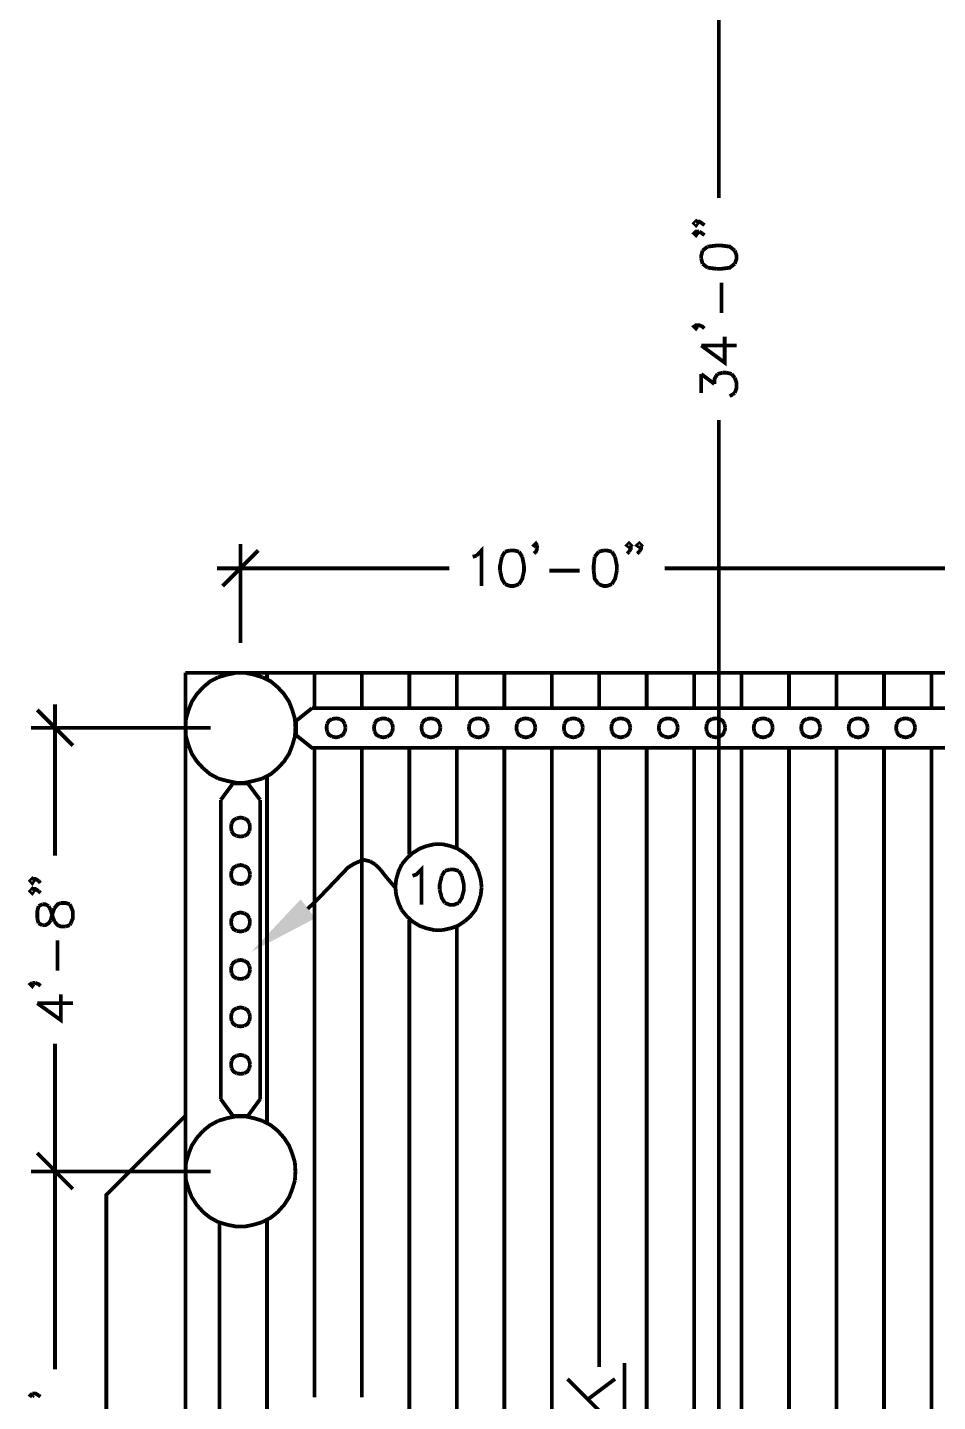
# Model space of a CAD drawing. Header units: millimetres. Extents: x 31 to 857, y 6 to 562.
# Drawn here: x 431.9 to 492.8, y 349.1 to 441 of the extents above; entities that cross this region are included whole.
import ezdxf

# ---------------------------------------------------------------- set-up
doc = ezdxf.new("R2010")
doc.units = ezdxf.units.MM
doc.layers.add('H', color=7, linetype='Continuous')
doc.layers.add('P', color=7, linetype='Continuous')

msp = doc.modelspace()

# ---------------------------------------------------------------- hatches: boundary and pattern name
at = {"layer": 'H', "linetype": 'Continuous'}
msp.add_hatch(color=256, dxfattribs=at).paths.add_polyline_path([(446.917, 379.148), (450.215, 382.658), (451.185, 381.388), (446.917, 379.148)])

# ---------------------------------------------------------------- linework, layer by layer
at = {"layer": 'P', "const_width": 0.254}
for points in [[(478.19, 499.921), (478.19, 429.56)], [(476.656, 427.99), (476.744, 427.867), (476.656, 427.743), (476.532, 427.867), (476.656, 427.99)], [(476.656, 427.32), (476.744, 427.196), (476.656, 427.073), (476.532, 427.196), (476.656, 427.32), (476.867, 427.32)], [(476.656, 427.99), (476.867, 427.99), (477.079, 427.867)], [(476.867, 427.32), (477.079, 427.196)], [(477.079, 427.867), (477.22, 427.743)], [(477.079, 427.196), (477.22, 427.073)], [(478.367, 426.385), (478.014, 426.385), (477.432, 426.314)], [(479.249, 426.05), (478.913, 426.314), (478.367, 426.385)], [(477.097, 426.05), (477.008, 425.715), (477.008, 425.503), (477.008, 425.503)], [(477.008, 425.503), (477.097, 425.168)], [(477.432, 426.314), (477.097, 426.05)], [(479.249, 425.168), (479.372, 425.503), (479.372, 425.715), (479.249, 426.05)], [(477.097, 425.168), (477.432, 424.903)], [(477.432, 424.903), (478.014, 424.833)], [(478.014, 424.833), (478.367, 424.833), (478.913, 424.903), (479.249, 425.168)], [(478.367, 421.869), (478.367, 423.898)], [(476.744, 420.97), (476.656, 420.846), (476.532, 420.97), (476.656, 421.058), (476.867, 421.058), (477.079, 420.97), (477.22, 420.846)], [(476.656, 421.058), (476.744, 420.97)], [(477.008, 419.7), (478.578, 418.553), (478.578, 420.299)], [(477.008, 419.7), (479.372, 419.7)], [(477.008, 416.525), (477.008, 417.795)], [(477.008, 417.795), (477.89, 417.124)], [(477.89, 417.124), (477.89, 417.46), (478.014, 417.671)], [(478.014, 417.671), (478.102, 417.795)], [(478.102, 417.795), (478.437, 417.883)], [(478.437, 417.883), (478.702, 417.883)], [(478.702, 417.883), (479.037, 417.795)], [(479.037, 417.795), (479.249, 417.548)], [(479.249, 417.548), (479.372, 417.195), (479.372, 416.86), (479.249, 416.525)], [(479.125, 416.437), (478.913, 416.313)], [(479.249, 416.525), (479.125, 416.437)], [(478.19, 280.846), (478.19, 414.708)], [(446.193, 399.803), (446.193, 406.418)], [(461.98, 405.642), (462.315, 405.994), (462.315, 403.613)], [(465.949, 406.241), (465.825, 406.329), (465.949, 406.453), (466.037, 406.329)], [(466.037, 406.118), (465.949, 405.906), (465.825, 405.783)], [(466.037, 406.329), (465.949, 406.241)], [(466.037, 406.329), (466.037, 406.118)], [(472.299, 406.329), (472.175, 406.241), (472.052, 406.329), (472.175, 406.453), (472.299, 406.329)], [(472.299, 406.329), (472.299, 406.118), (472.175, 405.906)], [(472.987, 406.329), (472.863, 406.241), (472.722, 406.329), (472.863, 406.453), (472.987, 406.329)], [(472.987, 406.329), (472.987, 406.118), (472.863, 405.906)], [(447.375, 405.994), (444.994, 403.613)], [(461.716, 405.571), (461.98, 405.642)], [(463.673, 405.571), (463.55, 404.971), (463.55, 404.636)], [(463.885, 405.906), (463.673, 405.571)], [(464.22, 405.994), (463.885, 405.906)], [(464.82, 405.906), (464.467, 405.994), (464.22, 405.994), (464.22, 405.994)], [(465.032, 405.571), (464.82, 405.906)], [(465.155, 404.971), (465.032, 405.571)], [(469.882, 405.571), (469.812, 404.971), (469.812, 404.636)], [(470.147, 405.906), (469.882, 405.571)], [(470.482, 405.994), (470.147, 405.906)], [(471.029, 405.906), (470.694, 405.994), (470.482, 405.994), (470.482, 405.994)], [(471.241, 405.571), (471.029, 405.906)], [(471.364, 404.636), (471.364, 404.971), (471.241, 405.571)], [(472.175, 405.906), (472.052, 405.783)], [(472.863, 405.906), (472.722, 405.783)], [(444.623, 404.795), (460.163, 404.795)], [(463.55, 404.636), (463.673, 404.089), (463.885, 403.737)], [(464.82, 403.737), (465.032, 404.089), (465.155, 404.636), (465.155, 404.971)], [(466.848, 404.636), (468.877, 404.636)], [(469.812, 404.636), (469.882, 404.089), (470.147, 403.737)], [(471.029, 403.737), (471.241, 404.089), (471.364, 404.636)], [(511.298, 404.795), (474.557, 404.795)], [(463.885, 403.737), (464.22, 403.613), (464.467, 403.613), (464.82, 403.737)], [(470.147, 403.737), (470.482, 403.613), (470.694, 403.613), (471.029, 403.737)], [(442.507, 240.665), (442.507, 397.81)], [(506.007, 397.81), (442.507, 397.81)], [(444.694, 397.51), (444.147, 397.228), (443.689, 396.84)], [(445.893, 397.81), (445.294, 397.686), (444.694, 397.51)], [(446.476, 397.81), (445.893, 397.81)], [(447.657, 397.51), (447.075, 397.686), (446.476, 397.81)], [(449.651, 395.323), (449.439, 395.87), (449.104, 396.381), (448.68, 396.84), (448.222, 397.228), (447.657, 397.51)], [(447.957, 397.351), (447.957, 397.81)], [(451.132, 395.446), (451.132, 397.14), (451.132, 397.81)], [(454.307, 397.14), (454.307, 397.81)], [(454.307, 395.446), (454.307, 397.14)], [(457.482, 395.446), (457.482, 397.14), (457.482, 397.81)], [(460.657, 395.446), (460.657, 397.14), (460.657, 397.81)], [(463.832, 395.446), (463.832, 397.14), (463.832, 397.81)], [(467.007, 395.446), (467.007, 397.14), (467.007, 397.81)], [(470.182, 395.446), (470.182, 397.14), (470.182, 397.81)], [(473.357, 395.446), (473.357, 397.14), (473.357, 397.81)], [(476.532, 395.446), (476.532, 397.14), (476.532, 397.81)], [(479.707, 395.446), (479.707, 397.14), (479.707, 397.81)], [(482.882, 397.14), (482.882, 397.81)], [(482.882, 395.446), (482.882, 397.14)], [(486.057, 395.446), (486.057, 397.14), (486.057, 397.81)], [(489.232, 395.446), (489.232, 397.14), (489.232, 397.81)], [(492.407, 395.446), (492.407, 397.14), (492.407, 397.81)], [(443.689, 396.84), (443.265, 396.381), (442.93, 395.87), (442.718, 395.323)], [(434.975, 392.942), (432.594, 395.323)], [(433.776, 395.693), (433.776, 385.586)], [(442.718, 395.323), (442.542, 394.723), (442.507, 394.123), (442.542, 393.541), (442.718, 392.942)], [(449.827, 394.723), (449.651, 395.323)], [(504.896, 395.446), (506.007, 394.6), (506.007, 393.629), (504.896, 392.783), (450.973, 392.783), (449.915, 393.629)], [(449.915, 394.6), (450.973, 395.446)], [(450.973, 395.446), (504.896, 395.446), (504.896, 395.446)], [(449.862, 394.123), (449.827, 394.723)], [(449.915, 393.629), (449.915, 394.6)], [(451.979, 394.388), (451.944, 394.123), (451.979, 393.876)], [(452.314, 394.723), (452.102, 394.6), (451.979, 394.388)], [(452.826, 394.723), (452.579, 394.758), (452.314, 394.723)], [(453.161, 394.388), (453.037, 394.6), (452.826, 394.723)], [(453.214, 394.123), (453.161, 394.388)], [(455.154, 394.388), (455.119, 394.123), (455.154, 393.876)], [(455.489, 394.723), (455.277, 394.6), (455.154, 394.388)], [(456.001, 394.723), (455.754, 394.758), (455.489, 394.723)], [(456.336, 394.388), (456.212, 394.6), (456.001, 394.723)], [(456.389, 394.123), (456.336, 394.388)], [(458.329, 394.388), (458.294, 394.123), (458.329, 393.876)], [(458.664, 394.723), (458.452, 394.6), (458.329, 394.388)], [(459.176, 394.723), (458.929, 394.758), (458.664, 394.723)], [(459.511, 394.388), (459.387, 394.6), (459.176, 394.723)], [(459.564, 394.123), (459.511, 394.388)], [(461.504, 394.388), (461.469, 394.123), (461.504, 393.876)], [(461.839, 394.723), (461.627, 394.6), (461.504, 394.388)], [(462.351, 394.723), (462.104, 394.758), (461.839, 394.723)], [(462.686, 394.388), (462.562, 394.6), (462.351, 394.723)], [(462.739, 394.123), (462.686, 394.388)], [(464.679, 394.388), (464.644, 394.123), (464.679, 393.876)], [(465.014, 394.723), (464.802, 394.6), (464.679, 394.388)], [(465.526, 394.723), (465.279, 394.758), (465.014, 394.723)], [(465.861, 394.388), (465.737, 394.6), (465.526, 394.723)], [(465.914, 394.123), (465.861, 394.388)], [(467.854, 394.388), (467.819, 394.123), (467.854, 393.876)], [(468.189, 394.723), (467.977, 394.6), (467.854, 394.388)], [(468.701, 394.723), (468.454, 394.758), (468.189, 394.723)], [(469.036, 394.388), (468.912, 394.6), (468.701, 394.723)], [(469.089, 394.123), (469.036, 394.388)], [(471.029, 394.388), (470.994, 394.123), (471.029, 393.876)], [(471.364, 394.723), (471.152, 394.6), (471.029, 394.388)], [(471.876, 394.723), (471.629, 394.758), (471.364, 394.723)], [(472.211, 394.388), (472.087, 394.6), (471.876, 394.723)], [(472.264, 394.123), (472.211, 394.388)], [(474.204, 394.388), (474.169, 394.123), (474.204, 393.876)], [(474.539, 394.723), (474.327, 394.6), (474.204, 394.388)], [(475.051, 394.723), (474.804, 394.758), (474.539, 394.723)], [(475.386, 394.388), (475.262, 394.6), (475.051, 394.723)], [(475.439, 394.123), (475.386, 394.388)], [(477.379, 394.388), (477.344, 394.123), (477.379, 393.876)], [(477.714, 394.723), (477.502, 394.6), (477.379, 394.388)], [(478.226, 394.723), (477.979, 394.758), (477.714, 394.723)], [(478.561, 394.388), (478.437, 394.6), (478.226, 394.723)], [(478.614, 394.123), (478.561, 394.388)], [(480.554, 394.388), (480.519, 394.123), (480.554, 393.876)], [(480.889, 394.723), (480.677, 394.6), (480.554, 394.388)], [(481.401, 394.723), (481.154, 394.758), (480.889, 394.723)], [(481.736, 394.388), (481.612, 394.6), (481.401, 394.723)], [(481.789, 394.123), (481.736, 394.388)], [(483.729, 394.388), (483.694, 394.123), (483.729, 393.876)], [(484.064, 394.723), (483.852, 394.6), (483.729, 394.388)], [(484.576, 394.723), (484.329, 394.758), (484.064, 394.723)], [(484.911, 394.388), (484.787, 394.6), (484.576, 394.723)], [(484.964, 394.123), (484.911, 394.388)], [(486.904, 394.388), (486.869, 394.123), (486.904, 393.876)], [(487.239, 394.723), (487.027, 394.6), (486.904, 394.388)], [(487.751, 394.723), (487.504, 394.758), (487.239, 394.723)], [(488.086, 394.388), (487.962, 394.6), (487.751, 394.723)], [(488.139, 394.123), (488.086, 394.388)], [(490.079, 394.388), (490.044, 394.123), (490.079, 393.876)], [(490.414, 394.723), (490.202, 394.6), (490.079, 394.388)], [(490.926, 394.723), (490.679, 394.758), (490.414, 394.723)], [(491.261, 394.388), (491.137, 394.6), (490.926, 394.723)], [(491.314, 394.123), (491.261, 394.388)], [(444.2, 394.123), (432.17, 394.123)], [(449.651, 392.942), (449.827, 393.541)], [(449.827, 393.541), (449.862, 394.123)], [(449.862, 394.123), (449.862, 394.123)], [(451.979, 393.876), (452.102, 393.665), (452.314, 393.541)], [(452.314, 393.541), (452.579, 393.488), (452.826, 393.541)], [(452.826, 393.541), (453.037, 393.665), (453.161, 393.876)], [(453.161, 393.876), (453.214, 394.123)], [(453.214, 394.123), (453.214, 394.123)], [(455.154, 393.876), (455.277, 393.665), (455.489, 393.541)], [(455.489, 393.541), (455.754, 393.488), (456.001, 393.541)], [(456.001, 393.541), (456.212, 393.665), (456.336, 393.876)], [(456.336, 393.876), (456.389, 394.123)], [(456.389, 394.123), (456.389, 394.123)], [(458.329, 393.876), (458.452, 393.665), (458.664, 393.541)], [(458.664, 393.541), (458.929, 393.488), (459.176, 393.541)], [(459.176, 393.541), (459.387, 393.665), (459.511, 393.876)], [(459.511, 393.876), (459.564, 394.123)], [(459.564, 394.123), (459.564, 394.123)], [(461.504, 393.876), (461.627, 393.665), (461.839, 393.541)], [(461.839, 393.541), (462.104, 393.488), (462.351, 393.541)], [(462.351, 393.541), (462.562, 393.665), (462.686, 393.876)], [(462.686, 393.876), (462.739, 394.123)], [(462.739, 394.123), (462.739, 394.123)], [(464.679, 393.876), (464.802, 393.665), (465.014, 393.541)], [(465.014, 393.541), (465.279, 393.488), (465.526, 393.541)], [(465.526, 393.541), (465.737, 393.665), (465.861, 393.876)], [(465.861, 393.876), (465.914, 394.123)], [(465.914, 394.123), (465.914, 394.123)], [(467.854, 393.876), (467.977, 393.665), (468.189, 393.541)], [(468.189, 393.541), (468.454, 393.488), (468.701, 393.541)], [(468.701, 393.541), (468.912, 393.665), (469.036, 393.876)], [(469.036, 393.876), (469.089, 394.123)], [(469.089, 394.123), (469.089, 394.123)], [(471.029, 393.876), (471.152, 393.665), (471.364, 393.541)], [(471.364, 393.541), (471.629, 393.488), (471.876, 393.541)], [(471.876, 393.541), (472.087, 393.665), (472.211, 393.876)], [(472.211, 393.876), (472.264, 394.123)], [(472.264, 394.123), (472.264, 394.123)], [(474.204, 393.876), (474.327, 393.665), (474.539, 393.541)], [(474.539, 393.541), (474.804, 393.488), (475.051, 393.541)], [(475.051, 393.541), (475.262, 393.665), (475.386, 393.876)], [(475.386, 393.876), (475.439, 394.123)], [(475.439, 394.123), (475.439, 394.123)], [(477.379, 393.876), (477.502, 393.665), (477.714, 393.541)], [(477.714, 393.541), (477.979, 393.488), (478.226, 393.541)], [(478.226, 393.541), (478.437, 393.665), (478.561, 393.876)], [(478.561, 393.876), (478.614, 394.123)], [(478.614, 394.123), (478.614, 394.123)], [(480.554, 393.876), (480.677, 393.665), (480.889, 393.541)], [(480.889, 393.541), (481.154, 393.488), (481.401, 393.541)], [(481.401, 393.541), (481.612, 393.665), (481.736, 393.876)], [(481.736, 393.876), (481.789, 394.123)], [(481.789, 394.123), (481.789, 394.123)], [(483.729, 393.876), (483.852, 393.665), (484.064, 393.541)], [(484.064, 393.541), (484.329, 393.488), (484.576, 393.541)], [(484.576, 393.541), (484.787, 393.665), (484.911, 393.876)], [(484.911, 393.876), (484.964, 394.123)], [(484.964, 394.123), (484.964, 394.123)], [(486.904, 393.876), (487.027, 393.665), (487.239, 393.541)], [(487.239, 393.541), (487.504, 393.488), (487.751, 393.541)], [(487.751, 393.541), (487.962, 393.665), (488.086, 393.876)], [(488.086, 393.876), (488.139, 394.123)], [(488.139, 394.123), (488.139, 394.123)], [(490.079, 393.876), (490.202, 393.665), (490.414, 393.541)], [(490.414, 393.541), (490.679, 393.488), (490.926, 393.541)], [(490.926, 393.541), (491.137, 393.665), (491.261, 393.876)], [(491.261, 393.876), (491.314, 394.123)], [(491.314, 394.123), (491.314, 394.123)], [(442.718, 392.942), (442.93, 392.395), (443.265, 391.883), (443.689, 391.425)], [(447.657, 390.737), (448.222, 391.037), (448.68, 391.425), (449.104, 391.883), (449.439, 392.395), (449.651, 392.942)], [(451.132, 361.403), (451.132, 365.39), (451.132, 369.358), (451.132, 373.309), (451.132, 377.278), (451.132, 381.265), (451.132, 385.233), (451.132, 389.184), (451.132, 392.783)], [(454.307, 381.265), (454.307, 385.233), (454.307, 389.184), (454.307, 392.783)], [(457.482, 385.657), (457.482, 389.184), (457.482, 392.783)], [(460.657, 386.08), (460.657, 389.184), (460.657, 392.783)], [(463.832, 389.184), (463.832, 392.783)], [(467.007, 345.528), (467.007, 349.515), (467.007, 353.501), (467.007, 357.434), (467.007, 361.403), (467.007, 365.39), (467.007, 369.376), (467.007, 373.309), (467.007, 377.278), (467.007, 381.265), (467.007, 385.251), (467.007, 389.184), (467.007, 392.783)], [(470.182, 385.233), (470.182, 389.184), (470.182, 392.783)], [(473.357, 337.626), (473.357, 341.559), (473.357, 345.528), (473.357, 349.515), (473.357, 353.501), (473.357, 357.434), (473.357, 361.403), (473.357, 365.39), (473.357, 369.376), (473.357, 373.309), (473.357, 377.278), (473.357, 381.265), (473.357, 385.251), (473.357, 389.184), (473.357, 392.783)], [(476.532, 389.184), (476.532, 392.783)], [(479.707, 389.184), (479.707, 392.783)], [(482.882, 345.528), (482.882, 349.515), (482.882, 353.501), (482.882, 357.434), (482.882, 361.403), (482.882, 365.39), (482.882, 369.376), (482.882, 373.309), (482.882, 377.278), (482.882, 381.265), (482.882, 385.251), (482.882, 389.184), (482.882, 392.783)], [(486.057, 381.265), (486.057, 385.251), (486.057, 389.184), (486.057, 392.783)], [(489.232, 345.528), (489.232, 349.515), (489.232, 353.501), (489.232, 357.434), (489.232, 361.403), (489.232, 365.39), (489.232, 369.376), (489.232, 373.309), (489.232, 377.278), (489.232, 381.265), (489.232, 385.251), (489.232, 389.184), (489.232, 392.783)], [(492.407, 389.184), (492.407, 392.783)], [(443.689, 391.425), (444.147, 391.037), (444.694, 390.737)], [(444.694, 390.737), (445.294, 390.578), (445.893, 390.454)], [(446.476, 390.454), (447.075, 390.578), (447.657, 390.737)], [(447.957, 367.718), (447.957, 369.376), (447.957, 373.309), (447.957, 377.278), (447.957, 381.265), (447.957, 385.251), (447.957, 389.184), (447.957, 390.878)], [(444.87, 389.308), (445.682, 390.402)], [(445.682, 390.402), (446.687, 390.402)], [(445.893, 390.454), (446.476, 390.454)], [(446.687, 390.402), (447.499, 389.308)], [(444.87, 369.288), (444.87, 389.308)], [(447.499, 389.308), (447.499, 369.288), (447.499, 369.288)], [(463.832, 385.251), (463.832, 389.184)], [(476.532, 385.251), (476.532, 389.184)], [(479.707, 385.251), (479.707, 389.184)], [(492.407, 341.559), (492.407, 345.528), (492.407, 349.515), (492.407, 353.501), (492.407, 357.434), (492.407, 361.403), (492.407, 365.39), (492.407, 369.376), (492.407, 373.309), (492.407, 377.278), (492.407, 381.265), (492.407, 385.251), (492.407, 389.184)], [(445.594, 387.738), (445.558, 387.491), (445.594, 387.227)], [(445.929, 388.073), (445.717, 387.95), (445.594, 387.738)], [(446.44, 388.073), (446.193, 388.126), (445.929, 388.073)], [(446.775, 387.738), (446.652, 387.95), (446.44, 388.073)], [(446.828, 387.491), (446.775, 387.738)], [(445.594, 387.227), (445.717, 387.015), (445.929, 386.891)], [(445.929, 386.891), (446.193, 386.856), (446.44, 386.891)], [(446.44, 386.891), (446.652, 387.015), (446.775, 387.227)], [(446.775, 387.227), (446.828, 387.491)], [(446.828, 387.491), (446.828, 387.491)], [(458.629, 386.221), (458.17, 386.045), (457.694, 385.745), (457.323, 385.41)], [(459.176, 386.345), (458.629, 386.221)], [(459.687, 386.345), (459.176, 386.345)], [(460.234, 386.221), (459.687, 386.345)], [(461.169, 385.745), (460.71, 386.045), (460.234, 386.221)], [(453.002, 384.387), (453.372, 384.775), (453.76, 385.022), (454.148, 385.198), (454.484, 385.286), (454.854, 385.198)], [(454.854, 385.198), (455.207, 384.986)], [(455.207, 384.986), (455.542, 384.651)], [(456.971, 384.986), (456.759, 384.528), (456.6, 383.981), (456.547, 383.469), (456.6, 382.958), (456.759, 382.411), (456.971, 381.935)], [(457.323, 385.41), (456.971, 384.986)], [(462.104, 384.528), (461.892, 384.986), (461.557, 385.41), (461.169, 385.745)], [(463.832, 381.265), (463.832, 385.251)], [(470.182, 357.434), (470.182, 361.403), (470.182, 365.39), (470.182, 369.358), (470.182, 373.309), (470.182, 377.278), (470.182, 381.265), (470.182, 385.233)], [(476.532, 381.265), (476.532, 385.251)], [(479.707, 381.265), (479.707, 385.251)], [(445.594, 384.563), (445.558, 384.316), (445.594, 384.052)], [(445.929, 384.898), (445.717, 384.775), (445.594, 384.563)], [(445.594, 384.052), (445.717, 383.84), (445.929, 383.716)], [(446.44, 384.898), (446.193, 384.951), (445.929, 384.898)], [(446.775, 384.563), (446.652, 384.775), (446.44, 384.898)], [(446.44, 383.716), (446.652, 383.84), (446.775, 384.052)], [(446.828, 384.316), (446.775, 384.563)], [(446.775, 384.052), (446.828, 384.316)], [(446.828, 384.316), (446.828, 384.316)], [(452.243, 383.593), (453.002, 384.387)], [(455.542, 384.651), (455.842, 384.263), (456.512, 383.469)], [(457.694, 384.228), (457.958, 384.316), (458.294, 384.651), (458.294, 382.288)], [(459.652, 384.228), (459.511, 383.628), (459.511, 383.293)], [(459.863, 384.563), (459.652, 384.228)], [(460.199, 384.651), (459.863, 384.563)], [(460.781, 384.563), (460.446, 384.651), (460.199, 384.651), (460.199, 384.651)], [(460.992, 384.228), (460.781, 384.563)], [(461.133, 383.628), (460.992, 384.228)], [(462.315, 383.469), (462.262, 383.981), (462.104, 384.528)], [(432.259, 384.016), (432.347, 383.893), (432.259, 383.752), (432.135, 383.893), (432.259, 384.016)], [(432.259, 383.346), (432.347, 383.205), (432.259, 383.081), (432.135, 383.205), (432.259, 383.346)], [(432.259, 384.016), (432.47, 384.016), (432.682, 383.893)], [(432.259, 383.346), (432.47, 383.346), (432.682, 383.205)], [(432.682, 383.893), (432.805, 383.752)], [(432.682, 383.205), (432.805, 383.081)], [(445.929, 383.716), (446.193, 383.681), (446.44, 383.716)], [(451.044, 382.358), (451.432, 382.746), (452.243, 383.593)], [(459.511, 383.293), (459.652, 382.746), (459.863, 382.411)], [(460.781, 382.411), (460.992, 382.746), (461.133, 383.293), (461.133, 383.628)], [(462.104, 382.411), (462.262, 382.958), (462.315, 383.469), (462.315, 383.469)], [(432.929, 382.323), (432.682, 382.199)], [(433.352, 382.199), (433.141, 382.323), (432.929, 382.323)], [(433.74, 382.058), (433.952, 382.323), (434.164, 382.411)], [(434.164, 382.411), (434.499, 382.411), (434.763, 382.323)], [(434.763, 382.323), (434.834, 382.199)], [(450.674, 382.023), (451.044, 382.358)], [(459.863, 382.411), (460.199, 382.288), (460.446, 382.288), (460.781, 382.411)], [(461.169, 381.176), (461.557, 381.512), (461.892, 381.935), (462.104, 382.411)], [(432.682, 382.199), (432.594, 381.847), (432.594, 381.388), (432.594, 381.388)], [(432.594, 381.388), (432.682, 381.053)], [(433.493, 381.935), (433.352, 382.199)], [(433.74, 381.176), (433.617, 381.512), (433.493, 381.935)], [(433.493, 381.265), (433.617, 381.723)], [(433.617, 381.723), (433.74, 382.058)], [(434.834, 382.199), (434.975, 381.847), (434.975, 381.388), (434.834, 381.053)], [(445.594, 381.388), (445.558, 381.141), (445.594, 380.877)], [(445.929, 381.723), (445.717, 381.6), (445.594, 381.388)], [(446.44, 381.723), (446.193, 381.776), (445.929, 381.723)], [(446.775, 381.388), (446.652, 381.6), (446.44, 381.723)], [(446.828, 381.141), (446.775, 381.388)], [(456.971, 381.935), (457.323, 381.512)], [(457.323, 381.512), (457.694, 381.176), (458.17, 380.877), (458.629, 380.718)], [(432.682, 381.053), (432.929, 380.929)], [(432.929, 380.929), (433.141, 380.929), (433.352, 381.053), (433.493, 381.265)], [(434.499, 380.841), (434.164, 380.841), (433.952, 380.929), (433.74, 381.176)], [(434.763, 380.929), (434.499, 380.841)], [(434.834, 381.053), (434.763, 380.929)], [(445.594, 380.877), (445.717, 380.665), (445.929, 380.541)], [(445.929, 380.541), (446.193, 380.506), (446.44, 380.541)], [(446.44, 380.541), (446.652, 380.665), (446.775, 380.877)], [(446.775, 380.877), (446.828, 381.141)], [(446.828, 381.141), (446.828, 381.141)], [(454.307, 357.434), (454.307, 361.403), (454.307, 365.39), (454.307, 369.358), (454.307, 373.309), (454.307, 377.278), (454.307, 381.265)], [(457.482, 317.765), (457.482, 321.751), (457.482, 325.72), (457.482, 329.653), (457.482, 333.64), (457.482, 337.626), (457.482, 341.559), (457.482, 345.528), (457.482, 349.515), (457.482, 353.501), (457.482, 357.434), (457.482, 361.403), (457.482, 365.39), (457.482, 369.376), (457.482, 373.309), (457.482, 377.278), (457.482, 381.265)], [(458.629, 380.718), (459.176, 380.594)], [(459.176, 380.594), (459.687, 380.594)], [(459.687, 380.594), (460.234, 380.718)], [(460.234, 380.718), (460.71, 380.877), (461.169, 381.176)], [(460.657, 373.309), (460.657, 377.278), (460.657, 380.841)], [(463.832, 377.278), (463.832, 381.265)], [(476.532, 377.278), (476.532, 381.265)], [(479.707, 377.278), (479.707, 381.265)], [(486.057, 377.278), (486.057, 381.265)], [(433.952, 377.878), (433.952, 379.906)], [(445.929, 378.548), (445.717, 378.425), (445.594, 378.213)], [(446.44, 378.548), (446.193, 378.601), (445.929, 378.548)], [(446.775, 378.213), (446.652, 378.425), (446.44, 378.548)], [(445.594, 378.213), (445.558, 377.966), (445.594, 377.702)], [(445.594, 377.702), (445.717, 377.49), (445.929, 377.366)], [(446.44, 377.366), (446.652, 377.49), (446.775, 377.702)], [(446.828, 377.966), (446.775, 378.213)], [(446.775, 377.702), (446.828, 377.966)], [(446.828, 377.966), (446.828, 377.966)], [(432.347, 376.978), (432.259, 376.855), (432.135, 376.978), (432.259, 377.067)], [(432.259, 377.067), (432.347, 376.978)], [(432.259, 377.067), (432.47, 377.067)], [(432.47, 377.067), (432.682, 376.978), (432.805, 376.855)], [(445.929, 377.366), (446.193, 377.331), (446.44, 377.366)], [(463.832, 373.309), (463.832, 377.278)], [(476.532, 373.309), (476.532, 377.278)], [(479.707, 373.309), (479.707, 377.278)], [(486.057, 365.39), (486.057, 369.376), (486.057, 373.309), (486.057, 377.278)], [(432.594, 375.708), (434.164, 374.579), (434.164, 376.308)], [(432.594, 375.708), (434.975, 375.708)], [(445.594, 375.038), (445.558, 374.791), (445.594, 374.527)], [(445.929, 375.373), (445.717, 375.25), (445.594, 375.038)], [(446.44, 375.373), (446.193, 375.426), (445.929, 375.373)], [(446.775, 375.038), (446.652, 375.25), (446.44, 375.373)], [(446.828, 374.791), (446.775, 375.038)], [(445.594, 374.527), (445.717, 374.315), (445.929, 374.191)], [(445.929, 374.191), (446.193, 374.156), (446.44, 374.191)], [(446.44, 374.191), (446.652, 374.315), (446.775, 374.527)], [(446.775, 374.527), (446.828, 374.791)], [(446.828, 374.791), (446.828, 374.791)], [(460.657, 369.376), (460.657, 373.309)], [(463.832, 369.376), (463.832, 373.309)], [(476.532, 369.376), (476.532, 373.309)], [(479.707, 369.376), (479.707, 373.309)], [(433.776, 362.885), (433.776, 373.01)], [(445.929, 372.198), (445.717, 372.075), (445.594, 371.863)], [(446.44, 372.198), (446.193, 372.251), (445.929, 372.198)], [(446.775, 371.863), (446.652, 372.075), (446.44, 372.198)], [(445.594, 371.863), (445.558, 371.616), (445.594, 371.352)], [(445.594, 371.352), (445.717, 371.14), (445.929, 371.016)], [(446.44, 371.016), (446.652, 371.14), (446.775, 371.352)], [(446.828, 371.616), (446.775, 371.863)], [(446.775, 371.352), (446.828, 371.616)], [(446.828, 371.616), (446.828, 371.616)], [(445.929, 371.016), (446.193, 370.981), (446.44, 371.016)], [(460.657, 365.39), (460.657, 369.376)], [(463.832, 365.39), (463.832, 369.376)], [(476.532, 365.39), (476.532, 369.376)], [(479.707, 365.39), (479.707, 369.376)], [(445.682, 368.177), (444.87, 369.288)], [(447.499, 369.288), (446.687, 368.177)], [(437.215, 326.902), (437.215, 362.885), (442.507, 368.177)], [(444.694, 367.841), (444.147, 367.542), (443.689, 367.171)], [(445.893, 368.141), (445.294, 368.018), (444.694, 367.841)], [(446.687, 368.177), (445.682, 368.177)], [(446.476, 368.141), (445.893, 368.141)], [(447.657, 367.841), (447.075, 368.018), (446.476, 368.141)], [(449.651, 365.637), (449.439, 366.183), (449.104, 366.695), (448.68, 367.171), (448.222, 367.542), (447.657, 367.841)], [(443.689, 367.171), (443.265, 366.695), (442.93, 366.183), (442.718, 365.637)], [(434.975, 363.273), (432.594, 365.689)], [(432.594, 365.689), (434.975, 363.273)], [(433.776, 366.06), (433.776, 351.208)], [(442.718, 365.637), (442.542, 365.054), (442.507, 364.455), (442.542, 363.855), (442.718, 363.273)], [(449.827, 365.054), (449.651, 365.637)], [(449.862, 364.455), (449.827, 365.054)], [(460.657, 361.403), (460.657, 365.39)], [(463.832, 361.403), (463.832, 365.39)], [(476.532, 361.403), (476.532, 365.39)], [(479.707, 361.403), (479.707, 365.39)], [(486.057, 361.403), (486.057, 365.39)], [(444.2, 364.455), (432.17, 364.455)], [(444.2, 364.455), (432.17, 364.455)], [(449.651, 363.273), (449.827, 363.855)], [(449.827, 363.855), (449.862, 364.455)], [(449.862, 364.455), (449.862, 364.455)], [(442.718, 363.273), (442.93, 362.726), (443.265, 362.215), (443.689, 361.738)], [(447.657, 361.068), (448.222, 361.368), (448.68, 361.738), (449.104, 362.215), (449.439, 362.726), (449.651, 363.273)], [(443.689, 361.738), (444.147, 361.368), (444.694, 361.068)], [(447.957, 341.559), (447.957, 345.528), (447.957, 349.515), (447.957, 353.501), (447.957, 357.434), (447.957, 361.244)], [(451.132, 357.434), (451.132, 361.403)], [(460.657, 357.434), (460.657, 361.403)], [(463.832, 357.434), (463.832, 361.403)], [(476.532, 357.434), (476.532, 361.403)], [(479.707, 357.434), (479.707, 361.403)], [(486.057, 349.515), (486.057, 353.501), (486.057, 357.434), (486.057, 361.403)], [(444.694, 361.068), (445.294, 360.892), (445.893, 360.768), (446.476, 360.768), (447.075, 360.892), (447.657, 361.068)], [(444.782, 357.434), (444.782, 361.033)], [(444.782, 353.501), (444.782, 357.434)], [(451.132, 349.515), (451.132, 353.483), (451.132, 357.434)], [(454.307, 353.483), (454.307, 357.434)], [(460.657, 353.501), (460.657, 357.434)], [(463.832, 353.501), (463.832, 357.434)], [(470.182, 353.483), (470.182, 357.434)], [(476.532, 353.501), (476.532, 357.434)], [(479.707, 353.501), (479.707, 357.434)], [(444.782, 328.736), (444.782, 329.653), (444.782, 333.64), (444.782, 337.626), (444.782, 341.559), (444.782, 345.528), (444.782, 349.515), (444.782, 353.501)], [(454.307, 349.515), (454.307, 353.483)], [(460.657, 349.515), (460.657, 353.501)], [(463.832, 349.515), (463.832, 353.501)], [(470.182, 351.367), (470.182, 353.483)], [(476.532, 349.515), (476.532, 353.501)], [(479.707, 349.515), (479.707, 353.501)], [(471.876, 339.231), (471.876, 351.631)], [(468.066, 350.573), (470.182, 348.456)], [(469.424, 349.215), (471.241, 350.573)], [(432.259, 349.391), (432.135, 349.479), (432.259, 349.603)], [(432.259, 349.603), (432.347, 349.479)], [(432.259, 349.603), (432.47, 349.603), (432.682, 349.479)], [(432.347, 349.479), (432.259, 349.391)], [(432.682, 349.479), (432.805, 349.391)], [(451.132, 349.338), (451.132, 349.515)], [(454.307, 349.338), (454.307, 349.515)], [(460.657, 282.452), (460.657, 286.015), (460.657, 290.001), (460.657, 293.97), (460.657, 297.903), (460.657, 301.89), (460.657, 305.876), (460.657, 309.845), (460.657, 313.778), (460.657, 317.765), (460.657, 321.751), (460.657, 325.72), (460.657, 329.653), (460.657, 333.64), (460.657, 337.626), (460.657, 341.559), (460.657, 345.528), (460.657, 349.515)], [(463.832, 329.653), (463.832, 333.64), (463.832, 337.626), (463.832, 341.559), (463.832, 345.528), (463.832, 349.515)], [(476.532, 282.452), (476.532, 286.015), (476.532, 290.001), (476.532, 293.97), (476.532, 297.903), (476.532, 301.89), (476.532, 305.876), (476.532, 309.845), (476.532, 313.778), (476.532, 317.765), (476.532, 321.751), (476.532, 325.72), (476.532, 329.653), (476.532, 333.64), (476.532, 337.626), (476.532, 341.559), (476.532, 345.528), (476.532, 349.515)], [(479.707, 282.452), (479.707, 286.015), (479.707, 290.001), (479.707, 293.97), (479.707, 297.903), (479.707, 301.89), (479.707, 305.876), (479.707, 309.845), (479.707, 313.778), (479.707, 317.765), (479.707, 321.751), (479.707, 325.72), (479.707, 329.653), (479.707, 333.64), (479.707, 337.626), (479.707, 341.559), (479.707, 345.528), (479.707, 349.515)], [(486.057, 341.559), (486.057, 345.528), (486.057, 349.515)]]:
    msp.add_lwpolyline(points, dxfattribs=at)

doc.saveas('drawing.dxf')
